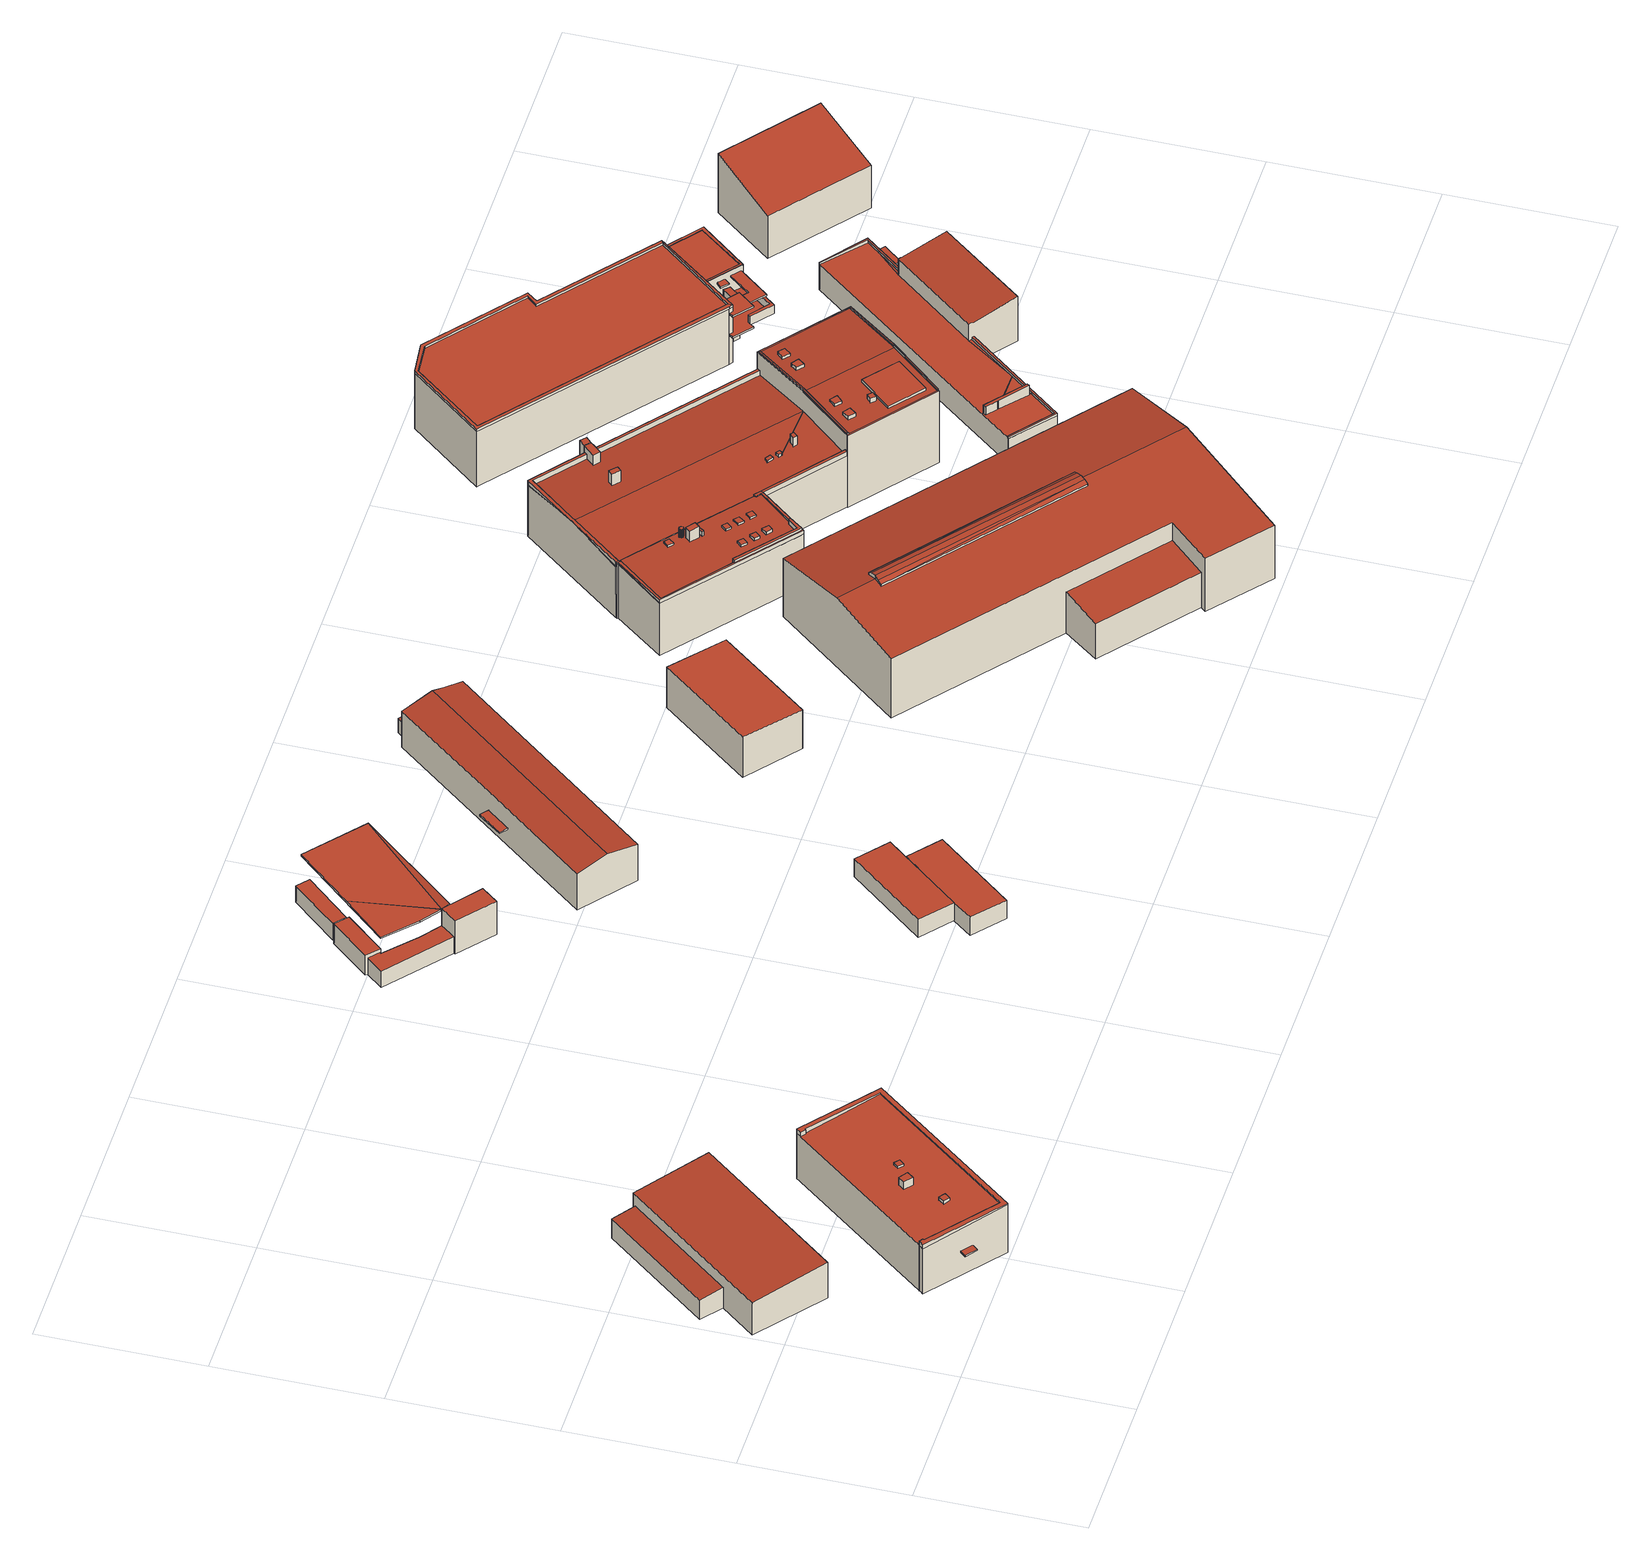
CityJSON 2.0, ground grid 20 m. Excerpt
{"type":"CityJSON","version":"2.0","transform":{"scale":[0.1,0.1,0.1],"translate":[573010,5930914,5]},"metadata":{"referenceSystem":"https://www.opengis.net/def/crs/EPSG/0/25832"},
"CityObjects":{
"building1":{"type":"Building","attributes":{"Grundfläche 2D":"279.227539","Grundhöhe NN":"5.770"},"geometry":[{"type":"Solid","lod":"3","boundaries":[[[[0,1,2,3]],[[4,5,6,7]],[[0,3,8,9]],[[1,0,9,10]],[[2,1,10,11]],[[5,4,12,13]],[[2,11,14,6,5,13,8,3]],[[7,6,14,15]],[[4,7,15,12]],[[12,15,14,11,10,9,8,13]]]],"semantics":{"surfaces":[{"type":"RoofSurface"},{"type":"WallSurface"},{"type":"GroundSurface"}],"values":[[0,0,1,1,1,1,1,1,1,2]]}}]},
"building2":{"type":"Building","attributes":{"Grundfläche 2D":"267.046322","Grundhöhe NN":"5.876"},"children":["building2-1","building2-2","building2-3","building2-4","building2-5"],"geometry":[{"type":"Solid","lod":"3","boundaries":[[[[16,17,18,19,20,21,22,23,24,25,26,27,28,29,30]],[[31,32,33,34,35,36,37,38,39]],[[24,23,37,36]],[[36,35,25,24]],[[26,25,35,34]],[[27,26,34,33]],[[32,28,27,33]],[[40,30,29,28,32,31]],[[40,41,42,17,16,30]],[[42,43,18,17]],[[43,44,19,18]],[[44,45,20,19]],[[45,46,38,22,21,20]],[[23,22,38,37]],[[47,42,41,40,48,49]],[[40,31,50,48]],[[51,52,50,31,39,38,46,45,53,54]],[[55,43,42,47]],[[44,43,55,56]],[[45,44,56,53]],[[49,48,50,52,51,54,53,56,55,47]]]],"semantics":{"surfaces":[{"type":"RoofSurface"},{"type":"WallSurface"},{"type":"GroundSurface"}],"values":[[0,0,1,1,1,1,1,1,1,1,1,1,1,1,1,1,1,1,1,1,2]]}}]},
"building2-1":{"type":"BuildingInstallation","parents":["building2"],"geometry":[{"type":"MultiSurface","lod":"3","boundaries":[[[57,58,59,60]],[[61,62,60,59]],[[57,60,62,63]],[[63,64,58,57]],[[59,58,64,61]]],"semantics":{"surfaces":[{"type":"RoofSurface"},{"type":"WallSurface"}],"values":[0,1,1,1,1]}}]},
"building2-2":{"type":"BuildingInstallation","parents":["building2"],"geometry":[{"type":"MultiSurface","lod":"3","boundaries":[[[65,66,67,68]],[[69,70,68,67]],[[65,68,70,71]],[[71,72,66,65]],[[67,66,72,69]]],"semantics":{"surfaces":[{"type":"RoofSurface"},{"type":"WallSurface"}],"values":[0,1,1,1,1]}}]},
"building2-3":{"type":"BuildingInstallation","parents":["building2"],"geometry":[{"type":"MultiSurface","lod":"3","boundaries":[[[73,74,75,76]],[[77,78,76,75]],[[73,76,78,79]],[[74,73,79,80]],[[80,77,75,74]]],"semantics":{"surfaces":[{"type":"RoofSurface"},{"type":"WallSurface"}],"values":[0,1,1,1,1]}}]},
"building2-4":{"type":"BuildingInstallation","parents":["building2"],"geometry":[{"type":"MultiSurface","lod":"3","boundaries":[[[81,82,83,84]],[[85,86,84,83]],[[86,87,81,84]],[[87,88,82,81]],[[88,85,83,82]],[[88,87,86,85]]],"semantics":{"surfaces":[{"type":"RoofSurface"},{"type":"WallSurface"},{"type":"OuterCeilingSurface"}],"values":[0,1,1,1,1,2]}}]},
"building2-5":{"type":"BuildingInstallation","parents":["building2"],"geometry":[{"type":"MultiSurface","lod":"3","boundaries":[[[89,90,91,92]],[[93,94,91,90]],[[94,95,92,91]],[[95,96,89,92]],[[96,93,90,89]],[[93,96,95,94]]],"semantics":{"surfaces":[{"type":"RoofSurface"},{"type":"WallSurface"},{"type":"OuterCeilingSurface"}],"values":[0,1,1,1,1,2]}}]},
"building3":{"type":"Building","attributes":{"Grundfläche 2D":"62.326095","Grundhöhe NN":"5.604"},"children":["building3-1"],"geometry":[{"type":"Solid","lod":"3","boundaries":[[[[97,98,99,100,101]],[[102,103,104,105]],[[106,107,108,109,110,111,112,113,106,114]],[[115,116,117,118,119]],[[119,110,120,121,115]],[[122,117,116,115,121,123]],[[118,117,122,124]],[[111,110,119,118,124,125]],[[99,98,97,126,127,114,106]],[[128,100,99,106,113,129]],[[101,100,128,130]],[[97,101,130,126]],[[131,132,105,104]],[[132,133,102,105]],[[133,134,103,102]],[[134,131,104,103]],[[112,111,125,135]],[[113,112,135,129]],[[106,114,127,136]],[[107,106,136,137]],[[108,107,137,138]],[[109,108,138,139]],[[110,109,139,120]],[[129,135,125,124,122,123,121,120,139,138,137,136,127,126,130,128]],[[134,133,132,131]]]],"semantics":{"surfaces":[{"type":"RoofSurface"},{"type":"WallSurface"},{"type":"GroundSurface"}],"values":[[0,0,0,0,1,1,1,1,1,1,1,1,1,1,1,1,1,1,1,1,1,1,1,2,2]]}}]},
"building3-1":{"type":"BuildingInstallation","parents":["building3"],"geometry":[{"type":"MultiSurface","lod":"3","boundaries":[[[140,141,142]],[[140,143,144,141]],[[145,141,144]],[[144,146,147,145]],[[140,142,148,149]],[[143,140,149,150]],[[146,144,143,150,151]],[[142,141,145,152,148]],[[147,146,151,153]],[[145,147,153,152]],[[152,153,151,150,149,148]]],"semantics":{"surfaces":[{"type":"RoofSurface"},{"type":"WallSurface"},{"type":"OuterCeilingSurface"}],"values":[0,0,0,0,1,1,1,1,1,1,2]}}]},
"building4":{"type":"Building","attributes":{"Grundfläche 2D":"58.847665","Grundhöhe NN":"6.298"},"geometry":[{"type":"Solid","lod":"3","boundaries":[[[[154,155,156,157]],[[155,154,158,159]],[[156,155,159,160]],[[157,156,160,161]],[[154,157,161,158]],[[159,158,161,160]]]],"semantics":{"surfaces":[{"type":"RoofSurface"},{"type":"WallSurface"},{"type":"GroundSurface"}],"values":[[0,1,1,1,1,2]]}}]},
"building5":{"type":"Building","attributes":{"Grundfläche 2D":"59.352449","Grundhöhe NN":"6.162"},"geometry":[{"type":"Solid","lod":"3","boundaries":[[[[162,163,164,155,165]],[[164,166,167,168,165,155]],[[168,169,162,165]],[[169,170,163,162]],[[170,166,164,163]],[[166,170,169,168,167]]]],"semantics":{"surfaces":[{"type":"RoofSurface"},{"type":"WallSurface"},{"type":"GroundSurface"}],"values":[[0,1,1,1,1,2]]}}]},
"building6":{"type":"Building","attributes":{"Grundfläche 2D":"279.706815","Grundhöhe NN":"5.626"},"children":["building6-1"],"geometry":[{"type":"Solid","lod":"3","boundaries":[[[[171,172,173,174]],[[175,176,177,178,179]],[[175,180,181,182,176]],[[180,175,179,183,184]],[[181,180,184,185]],[[171,186,187,177,176,182,181,185,188,172]],[[179,178,177,187,183]],[[173,172,188,189]],[[174,173,189,190]],[[171,174,190,186]],[[188,185,184,183,187,186,190,189]]]],"semantics":{"surfaces":[{"type":"RoofSurface"},{"type":"WallSurface"},{"type":"GroundSurface"}],"values":[[0,0,0,1,1,1,1,1,1,1,2]]}}]},
"building6-1":{"type":"BuildingInstallation","parents":["building6"],"geometry":[{"type":"MultiSurface","lod":"3","boundaries":[[[191,192,193,194]],[[195,196,194,193]],[[196,197,191,194]],[[197,198,192,191]],[[198,195,193,192]],[[198,197,196,195]]],"semantics":{"surfaces":[{"type":"RoofSurface"},{"type":"WallSurface"},{"type":"OuterCeilingSurface"}],"values":[0,1,1,1,1,2]}}]},
"building7":{"type":"Building","attributes":{"Grundfläche 2D":"113.617597","Grundhöhe NN":"5.784"},"geometry":[{"type":"Solid","lod":"3","boundaries":[[[[199,200,201,202]],[[203,204,202,201]],[[204,205,199,202]],[[205,206,200,199]],[[206,203,201,200]],[[206,205,204,203]]]],"semantics":{"surfaces":[{"type":"RoofSurface"},{"type":"WallSurface"},{"type":"GroundSurface"}],"values":[[0,1,1,1,1,2]]}}]},
"building8":{"type":"Building","attributes":{"Grundfläche 2D":"1097.096784","Grundhöhe NN":"5.902"},"geometry":[{"type":"Solid","lod":"3","boundaries":[[[[207,208,209]],[[210,211,212,207]],[[212,213,208,207]],[[214,215,216,211,210]],[[217,216,215]],[[218,216,217]],[[219,220,221,222,223,224,225,226,227,228,229,230,231,232]],[[219,233,234,227,226,235,236,220]],[[237,238,239,240]],[[209,229,228,227,234,217,215,214,210,207]],[[218,217,234,233]],[[218,233,219,211,216]],[[211,219,232,213,212]],[[230,229,209,208,213,232,231]],[[238,237,241,242]],[[239,238,242,243]],[[240,223,222,221,244,241,237]],[[245,224,223,240,239,243]],[[225,224,245,246]],[[235,226,225,246,247]],[[236,235,247,248]],[[244,221,220,236,248]],[[243,242,241,244,248,247,246,245]]]],"semantics":{"surfaces":[{"type":"RoofSurface"},{"type":"WallSurface"},{"type":"GroundSurface"}],"values":[[0,0,0,0,0,0,0,0,0,1,1,1,1,1,1,1,1,1,1,1,1,1,2]]}}]},
"building9":{"type":"Building","attributes":{"Grundfläche 2D":"885.574985","Grundhöhe NN":"5.730"},"children":["building9-1","building9-2","building9-3","building9-4","building9-5","building9-6","building9-7","building9-8","building9-9","building9-10","building9-11","building9-12","building9-13","building9-14","building9-15","building9-16","building9-17","building9-18","building9-19","building9-20","building9-21","building9-22","building9-23","building9-24","building9-25","building9-26","building9-27"],"geometry":[{"type":"Solid","lod":"3","boundaries":[[[[249,250,251,252]],[[253,254,255,256,257,258,259,260,261,262]],[[261,260,261,263,264,253,262]],[[265,256,257,256,255]],[[258,257,256,265,266,267,268,269,270,271],[272,273,274,275]],[[276,270,269,268,277,278]],[[279,280,281,282,283,284]],[[285,286,285,287]],[[288,289,290,291,292,293,294,295,296]],[[297,298,296,295]],[[289,299,300,290]],[[301,283,282,287,294,293,292,302,303,304],[285,286,285,287]],[[305,301,304]],[[306,307,308,309,310]],[[310,309,311,312,313,314,315,316,317,318,319,306]],[[320,318,317]],[[321,322,323,324]],[[325,326,327,328]],[[273,272,250,249]],[[272,275,251,250]],[[275,274,252,251]],[[249,252,274,273]],[[321,324,329,330]],[[322,321,330,331]],[[323,322,331,332]],[[282,281,333,267,266,265,255,254,253,264,334,335,298,297,295,294,287]],[[267,333,281,280,336,268]],[[268,336,280,279,337,338,278,277]],[[276,278,338,339]],[[270,276,339,340]],[[271,270,340,341]],[[260,259,258,271,341,342]],[[261,260,342,343]],[[263,261,343,344]],[[264,263,344,334]],[[327,299,345,346,328]],[[325,328,346,347]],[[325,347,348,300,326]],[[300,299,327,326]],[[323,332,349,289,288,296,298,335,329,324]],[[299,289,349,345]],[[290,300,348,350]],[[291,290,350,351]],[[302,292,291,351,352]],[[279,284,353,337]],[[307,354,302,352,355,308]],[[309,308,355,356]],[[311,309,356,357]],[[313,312,311,357,358]],[[284,283,359,317,316,315,314,313,358,353]],[[317,359,283,301,320]],[[320,301,305,318]],[[354,307,306,303,302]],[[306,319,318,305,304,303]],[[347,346,345,349,332,331,330,329,335,334,344,343,342,341,340,339,338,337,353,358,357,356,355,352,351,350,348]]]],"semantics":{"surfaces":[{"type":"RoofSurface"},{"type":"WallSurface"},{"type":"GroundSurface"}],"values":[[0,0,0,0,0,0,0,0,0,0,0,0,0,0,0,0,0,0,1,1,1,1,1,1,1,1,1,1,1,1,1,1,1,1,1,1,1,1,1,1,1,1,1,1,1,1,1,1,1,1,1,1,1,1,2]]}}]},
"building9-1":{"type":"BuildingInstallation","parents":["building9"],"geometry":[{"type":"MultiSurface","lod":"3","boundaries":[[[360,361,362,363]],[[363,362,364,365]],[[360,363,365,366]],[[366,367,361,360]],[[367,364,362,361]]],"semantics":{"surfaces":[{"type":"RoofSurface"},{"type":"WallSurface"}],"values":[0,1,1,1,1]}}]},
"building9-2":{"type":"BuildingInstallation","parents":["building9"],"geometry":[{"type":"MultiSurface","lod":"3","boundaries":[[[368,369,370,371]],[[371,370,372,373]],[[368,371,373,374]],[[369,368,374,375]],[[370,369,375,372]]],"semantics":{"surfaces":[{"type":"RoofSurface"},{"type":"WallSurface"}],"values":[0,1,1,1,1]}}]},
"building9-3":{"type":"BuildingInstallation","parents":["building9"],"geometry":[{"type":"MultiSurface","lod":"3","boundaries":[[[376,377,378,379]],[[379,378,380,381]],[[376,379,381,382]],[[377,376,382,383]],[[378,377,383,380]]],"semantics":{"surfaces":[{"type":"RoofSurface"},{"type":"WallSurface"}],"values":[0,1,1,1,1]}}]},
"building9-4":{"type":"BuildingInstallation","parents":["building9"],"geometry":[{"type":"MultiSurface","lod":"3","boundaries":[[[384,385,386,387,388,389,390,391]],[[392,393,384,391,394,395]],[[267,268,388,387]],[[268,396,389,388]],[[391,390,389,396,256]],[[256,262,395,394,391]],[[262,253,392,395]],[[384,393,392,253,254,255,265,266,267,387,386,385]]],"semantics":{"surfaces":[{"type":"RoofSurface"},{"type":"WallSurface"}],"values":[0,0,1,1,1,1,1,1]}}]},
"building9-5":{"type":"BuildingInstallation","parents":["building9"],"geometry":[{"type":"MultiSurface","lod":"3","boundaries":[[[397,398,399,400]],[[400,399,401,402]],[[397,400,402,403]],[[398,397,403,404]],[[399,398,404,401]]],"semantics":{"surfaces":[{"type":"RoofSurface"},{"type":"WallSurface"}],"values":[0,1,1,1,1]}}]},
"building9-6":{"type":"BuildingInstallation","parents":["building9"],"geometry":[{"type":"MultiSurface","lod":"3","boundaries":[[[405,406,407,408,409]],[[298,296,288,289,406,405]],[[407,410,411,295,408]],[[295,297,298,405,409,408]]],"semantics":{"surfaces":[{"type":"RoofSurface"},{"type":"WallSurface"}],"values":[0,1,1,1]}}]},
"building9-7":{"type":"BuildingInstallation","parents":["building9"],"geometry":[{"type":"MultiSurface","lod":"3","boundaries":[[[412,413,414,415]],[[413,412,416,417]],[[414,413,417,418]],[[415,414,418,419]],[[412,415,419,416]]],"semantics":{"surfaces":[{"type":"RoofSurface"},{"type":"WallSurface"}],"values":[0,1,1,1,1]}}]},
"building9-8":{"type":"BuildingInstallation","parents":["building9"],"geometry":[{"type":"MultiSurface","lod":"3","boundaries":[[[420,421,422,423]],[[423,422,424,425]],[[420,423,425,426]],[[421,420,426,427]],[[422,421,427,424]]],"semantics":{"surfaces":[{"type":"RoofSurface"},{"type":"WallSurface"}],"values":[0,1,1,1,1]}}]},
"building9-9":{"type":"BuildingInstallation","parents":["building9"],"geometry":[{"type":"MultiSurface","lod":"3","boundaries":[[[428,429,430,336,333,431]],[[283,284,359]],[[279,430,429,316,284]],[[280,336,430,279]],[[282,431,333,281]],[[281,333,336,280]],[[283,359,317,428,431,282]]],"semantics":{"surfaces":[{"type":"RoofSurface"},{"type":"WallSurface"}],"values":[0,1,1,1,1,1,1]}}]},
"building9-10":{"type":"BuildingInstallation","parents":["building9"],"geometry":[{"type":"MultiSurface","lod":"3","boundaries":[[[432,433,434,435,436,437,438,439,440,441]],[[303,442,293,433,432,441,306]],[[443,436,435,434,433,293,444,445]],[[446,437,436,443]],[[290,291,439,438]],[[440,439,291,292,302,354,307]],[[354,302,303,447]]],"semantics":{"surfaces":[{"type":"RoofSurface"},{"type":"WallSurface"}],"values":[0,1,1,1,1,1,1]}}]},
"building9-11":{"type":"BuildingInstallation","parents":["building9"],"geometry":[{"type":"MultiSurface","lod":"3","boundaries":[[[448,449,450,451,452,453]],[[454,455,449,448]],[[450,449,455,456]],[[456,286,451,450]],[[286,457,452,451]],[[454,448,453,452,457,285]]],"semantics":{"surfaces":[{"type":"RoofSurface"},{"type":"WallSurface"}],"values":[0,1,1,1,1,1]}}]},
"building9-12":{"type":"BuildingInstallation","parents":["building9"],"geometry":[{"type":"MultiSurface","lod":"3","boundaries":[[[458,459,460,461]],[[461,460,462,463]],[[458,461,463,464]],[[459,458,464,465]],[[460,459,465,462]]],"semantics":{"surfaces":[{"type":"RoofSurface"},{"type":"WallSurface"}],"values":[0,1,1,1,1]}}]},
"building9-13":{"type":"BuildingInstallation","parents":["building9"],"geometry":[{"type":"MultiSurface","lod":"3","boundaries":[[[466,467,468,327,326,469]],[[470,471,466,469]],[[410,407,406,289,299,327,468,467,466,471]],[[300,326,327,299]],[[470,469,326,300,290,438,437,446]]],"semantics":{"surfaces":[{"type":"RoofSurface"},{"type":"WallSurface"}],"values":[0,1,1,1,1]}}]},
"building9-14":{"type":"BuildingInstallation","parents":["building9"],"geometry":[{"type":"MultiSurface","lod":"3","boundaries":[[[472,473,474,475]],[[475,474,476,477]],[[472,475,477,478]],[[473,472,478,479]],[[474,473,479,476]]],"semantics":{"surfaces":[{"type":"RoofSurface"},{"type":"WallSurface"}],"values":[0,1,1,1,1]}}]},
"building9-15":{"type":"BuildingInstallation","parents":["building9"],"geometry":[{"type":"MultiSurface","lod":"3","boundaries":[[[480,481,482,483]],[[481,480,484,485]],[[482,481,485,486]],[[486,487,483,482]],[[487,484,480,483]]],"semantics":{"surfaces":[{"type":"RoofSurface"},{"type":"WallSurface"}],"values":[0,1,1,1,1]}}]},
"building9-16":{"type":"BuildingInstallation","parents":["building9"],"geometry":[{"type":"MultiSurface","lod":"3","boundaries":[[[488,489,490,491,492,493,494,495,496,497,498,499,500,501,502,503,504,505,506]],[[507,508,488,506]],[[508,509,489,488]],[[509,510,490,489]],[[510,511,491,490]],[[511,512,492,491]],[[512,513,493,492]],[[513,514,494,493]],[[514,515,495,494]],[[515,516,496,495]],[[516,517,497,496]],[[517,518,498,497]],[[518,519,499,498]],[[519,520,500,499]],[[520,521,501,500]],[[521,522,502,501]],[[522,523,503,502]],[[523,524,504,503]],[[524,525,505,504]],[[525,507,506,505]]],"semantics":{"surfaces":[{"type":"RoofSurface"},{"type":"WallSurface"}],"values":[0,1,1,1,1,1,1,1,1,1,1,1,1,1,1,1,1,1,1,1]}}]},
"building9-17":{"type":"BuildingInstallation","parents":["building9"],"geometry":[{"type":"MultiSurface","lod":"3","boundaries":[[[526,527,528,529,530,531,532,533,534,535,441,440,536,537,538,539,429,428,540,541,542,543]],[[544,306,441,535]],[[307,308,536,440]],[[308,309,537,536]],[[309,311,538,537]],[[311,312,313,539,538]],[[313,314,315,316,429,539]],[[540,428,317,320]],[[320,318,545,542,541,540]],[[545,546,543,542]],[[526,543,546,547]],[[532,531,548,549]],[[533,532,549,550]],[[550,310,534,533]],[[310,544,535,534]]],"semantics":{"surfaces":[{"type":"RoofSurface"},{"type":"WallSurface"}],"values":[0,1,1,1,1,1,1,1,1,1,1,1,1,1,1]}}]},
"building9-18":{"type":"BuildingInstallation","parents":["building9"],"geometry":[{"type":"MultiSurface","lod":"3","boundaries":[[[551,552,553,554]],[[554,553,555,556]],[[551,554,556,557]],[[552,551,557,558]],[[553,552,558,555]]],"semantics":{"surfaces":[{"type":"RoofSurface"},{"type":"WallSurface"}],"values":[0,1,1,1,1]}}]},
"building9-19":{"type":"BuildingInstallation","parents":["building9"],"geometry":[{"type":"MultiSurface","lod":"3","boundaries":[[[559,560,561,562]],[[562,561,563,564]],[[564,565,559,562]],[[565,566,560,559]],[[561,560,566,563]]],"semantics":{"surfaces":[{"type":"RoofSurface"},{"type":"WallSurface"}],"values":[0,1,1,1,1]}}]},
"building9-20":{"type":"BuildingInstallation","parents":["building9"],"geometry":[{"type":"MultiSurface","lod":"3","boundaries":[[[567,568,569,570,571,572]],[[573,569,568,567,574,575]],[[570,569,573,576]],[[571,570,576,577]],[[572,571,577,578]],[[567,572,578,574]]],"semantics":{"surfaces":[{"type":"RoofSurface"},{"type":"WallSurface"}],"values":[0,1,1,1,1,1]}}]},
"building9-21":{"type":"BuildingInstallation","parents":["building9"],"geometry":[{"type":"MultiSurface","lod":"3","boundaries":[[[579,580,581,582]],[[583,584,582,581]],[[579,582,584,585]],[[585,586,580,579]],[[581,580,586,583]]],"semantics":{"surfaces":[{"type":"RoofSurface"},{"type":"WallSurface"}],"values":[0,1,1,1,1]}}]},
"building9-22":{"type":"BuildingInstallation","parents":["building9"],"geometry":[{"type":"MultiSurface","lod":"3","boundaries":[[[587,588,589,590]],[[591,592,587,590]],[[590,589,593,591]],[[592,594,588,587]],[[589,588,594,593]]],"semantics":{"surfaces":[{"type":"RoofSurface"},{"type":"WallSurface"}],"values":[0,1,1,1,1]}}]},
"building9-23":{"type":"BuildingInstallation","parents":["building9"],"geometry":[{"type":"MultiSurface","lod":"3","boundaries":[[[595,596,597,598]],[[598,597,599,600]],[[595,598,600,601]],[[596,595,601,602]],[[597,596,602,599]]],"semantics":{"surfaces":[{"type":"RoofSurface"},{"type":"WallSurface"}],"values":[0,1,1,1,1]}}]},
"building9-24":{"type":"BuildingInstallation","parents":["building9"],"geometry":[{"type":"MultiSurface","lod":"3","boundaries":[[[603,604,605,606,607,608,609,610,611]],[[527,526,547,612,607,606,605]],[[608,607,612,613]],[[609,608,613,614]],[[548,531,530,611,610,609,614]],[[530,529,528,604,603,611]],[[528,527,605,604]]],"semantics":{"surfaces":[{"type":"RoofSurface"},{"type":"WallSurface"}],"values":[0,1,1,1,1,1,1]}}]},
"building9-25":{"type":"BuildingInstallation","parents":["building9"],"geometry":[{"type":"MultiSurface","lod":"3","boundaries":[[[615,616,617,618]],[[618,617,619,620]],[[615,618,620,621]],[[616,615,621,622]],[[617,616,622,619]]],"semantics":{"surfaces":[{"type":"RoofSurface"},{"type":"WallSurface"}],"values":[0,1,1,1,1]}}]},
"building9-26":{"type":"BuildingInstallation","parents":["building9"],"geometry":[{"type":"MultiSurface","lod":"3","boundaries":[[[623,624,625,626]],[[626,625,627,628]],[[623,626,628,629]],[[624,623,629,630]],[[625,624,630,627]]],"semantics":{"surfaces":[{"type":"RoofSurface"},{"type":"WallSurface"}],"values":[0,1,1,1,1]}}]},
"building9-27":{"type":"BuildingInstallation","parents":["building9"],"geometry":[{"type":"MultiSurface","lod":"3","boundaries":[[[631,632,633,634]],[[633,635,636,637,638,634]],[[636,639,637]],[[260,261,632,631]],[[633,632,261,640]],[[636,635,633,640,257,269]],[[271,637,639,636,269,270]],[[638,637,271,258,259,260,631,634]]],"semantics":{"surfaces":[{"type":"RoofSurface"},{"type":"WallSurface"}],"values":[0,0,0,1,1,1,1,1]}}]},
"building10":{"type":"Building","attributes":{"Grundfläche 2D":"528.430141","Grundhöhe NN":"5.699"},"children":["building10-1","building10-2","building10-3","building10-4","building10-5","building10-6","building10-7"],"geometry":[{"type":"MultiSurface","lod":"3","boundaries":[[[641,642,643,644,645,646,647,648,649,650,651,652,653,654,655,656]],[[657,658,659,660,661,662,663]],[[664,665,666,667,668,669,670,671,672,673,674]],[[675,676,677,678]],[[679,680,681,682,683]],[[649,648,664,674]],[[674,673,650,649]],[[651,650,673,672]],[[652,651,672,671]],[[671,670,653,652]],[[670,669,654,653]],[[668,684,656,655]],[[684,685,641,656]],[[685,686,642,641]],[[686,687,643,642]],[[687,688,644,643]],[[688,689,690,646,645,644]],[[690,665,647,646]],[[691,692,693,694,695,661,660,659,696,697]],[[661,695,694,693,698,662]],[[663,662,698,699]],[[700,701,702,691,697,696,659,658,657,663,699,703,668,667,666,665,704,705]],[[676,684,668,703,706,677]],[[684,676,675,685]],[[685,675,707,708,686]],[[687,686,708,709]],[[688,687,709,710]],[[700,705,704,665,690,711,712,713,714,715,702,701]],[[715,690,689,688,710,716]],[[712,711,690,715,714,713]],[[678,677,706,717]],[[675,678,717,707]],[[718,719,720,721,682,681,722,723]],[[722,681,680,724,725,726,718,723]],[[720,719,682,721]],[[727,728,683,682,719,729]],[[729,730,731,732,679,683,728,727]],[[724,680,679,732,731,730,726,725]],[[703,699,698,693,692,691,702,715,716,710,709,708,707,717,706]],[[729,719,718,726,730]]],"semantics":{"surfaces":[{"type":"RoofSurface"},{"type":"WallSurface"},{"type":"GroundSurface"}],"values":[0,0,0,0,0,1,1,1,1,1,1,1,1,1,1,1,1,1,1,1,1,1,1,1,1,1,1,1,1,1,1,1,1,1,1,1,1,1,2,2]}}]},
"building10-1":{"type":"BuildingInstallation","parents":["building10"],"geometry":[{"type":"MultiSurface","lod":"3","boundaries":[[[733,734,735,736,737,738,739,740,741]],[[659,660,661,738,737,736]],[[661,662,739,738]],[[662,663,740,739]],[[663,657,741,740]],[[657,742,733,741]],[[742,743,734,733]],[[743,658,735,734]],[[658,659,736,735]]],"semantics":{"surfaces":[{"type":"RoofSurface"},{"type":"WallSurface"}],"values":[0,1,1,1,1,1,1,1,1]}}]},
"building10-2":{"type":"BuildingInstallation","parents":["building10"],"geometry":[{"type":"MultiSurface","lod":"3","boundaries":[[[647,744,745,655,654,648]],[[665,666,667,668,655,745,744,647]],[[669,664,648,654]]],"semantics":{"surfaces":[{"type":"RoofSurface"},{"type":"WallSurface"}],"values":[0,1,1]}}]},
"building10-3":{"type":"BuildingInstallation","parents":["building10"],"geometry":[{"type":"MultiSurface","lod":"3","boundaries":[[[746,747,748,749,750,751,752,695]],[[753,754,749]],[[749,754,755,750]],[[750,755,756,751]],[[751,756,757,752]],[[694,695,752,757]],[[758,759,746,695,694]],[[747,746,759,760]],[[748,747,760,761]],[[761,753,749,748]],[[755,754,762,763,758,694,757,756]]],"semantics":{"surfaces":[{"type":"RoofSurface"},{"type":"WallSurface"},{"type":"OuterCeilingSurface"}],"values":[0,1,1,1,1,1,1,1,1,1,2]}}]},
"building10-4":{"type":"BuildingInstallation","parents":["building10"],"geometry":[{"type":"MultiSurface","lod":"3","boundaries":[[[764,765,766,767,768,704,711,769]],[[768,770,705,704]],[[704,705,712,711]],[[769,711,712,771]],[[764,769,771,772]],[[773,774,767,766,765,764,772,775]],[[768,767,774,770]],[[773,775,772,771,712,705,770,774]]],"semantics":{"surfaces":[{"type":"RoofSurface"},{"type":"WallSurface"},{"type":"OuterCeilingSurface"}],"values":[0,1,1,1,1,1,1,2]}}]},
"building10-5":{"type":"BuildingInstallation","parents":["building10"],"geometry":[{"type":"MultiSurface","lod":"3","boundaries":[[[696,700,713,776,777,753,761,760,759],[728,721,722,724,732]],[[700,701,714,713]],[[700,696,697,701]],[[776,713,714,778]],[[777,776,778,779]],[[753,777,779,754]],[[759,758,697,696]],[[763,762,754,779,778,714,701,697,758],[727,731,725,723,720]]],"semantics":{"surfaces":[{"type":"RoofSurface"},{"type":"WallSurface"},{"type":"OuterCeilingSurface"}],"values":[0,1,1,1,1,1,1,2]}}]},
"building10-6":{"type":"BuildingInstallation","parents":["building10"],"geometry":[{"type":"MultiSurface","lod":"3","boundaries":[[[780,781,782,783,784,785]],[[781,786,787,782]],[[783,782,787,788]],[[784,783,788,789]],[[785,784,789,790]],[[780,785,790,791]],[[781,780,791,786]],[[791,790,789,788,787,786]]],"semantics":{"surfaces":[{"type":"RoofSurface"},{"type":"WallSurface"},{"type":"OuterCeilingSurface"}],"values":[0,1,1,1,1,1,1,2]}}]},
"building10-7":{"type":"BuildingInstallation","parents":["building10"],"geometry":[{"type":"MultiSurface","lod":"3","boundaries":[[[792,793,794,795]],[[792,796,797,793]],[[794,793,797,798]],[[795,794,798,799]],[[792,795,799,796]],[[797,796,799,798]]],"semantics":{"surfaces":[{"type":"RoofSurface"},{"type":"WallSurface"},{"type":"OuterCeilingSurface"}],"values":[0,1,1,1,1,2]}}]},
"building11":{"type":"Building","attributes":{"Grundfläche 2D":"312.568761","Grundhöhe NN":"5.764"},"children":["building11-1","building11-2","building11-3"],"geometry":[{"type":"Solid","lod":"3","boundaries":[[[[800,801,802]],[[803,804,805,806,807,808,809,810,811,812,813,802],[800,802,801]],[[814,815,803,802,813]],[[816,817,806,805,804]],[[818,819,820,821,822,823,824,825]],[[808,807,826,827]],[[810,809,808,827,828]],[[811,810,828,829]],[[812,811,829,830]],[[814,813,812,830,831]],[[806,817,832,833]],[[807,806,833,826]],[[804,825,824,823,822,834,832,817,816]],[[825,804,803,818]],[[814,831,835,821,820,819,818,803,815]],[[822,821,835,834]],[[830,829,828,827,826,833,832,834,835,831]]]],"semantics":{"surfaces":[{"type":"RoofSurface"},{"type":"WallSurface"},{"type":"GroundSurface"}],"values":[[0,0,0,0,0,1,1,1,1,1,1,1,1,1,1,1,2]]}}]},
"building11-1":{"type":"BuildingInstallation","parents":["building11"],"geometry":[{"type":"MultiSurface","lod":"3","boundaries":[[[836,837,838,839,840,841,842]],[[811,812,839,838]],[[812,813,814,840,839]],[[814,815,841,840]],[[843,842,841,815,802]],[[836,842,843,844]],[[844,810,837,836]],[[810,811,838,837]]],"semantics":{"surfaces":[{"type":"RoofSurface"},{"type":"WallSurface"}],"values":[0,1,1,1,1,1,1,1]}}]},
"building11-2":{"type":"BuildingInstallation","parents":["building11"],"geometry":[{"type":"MultiSurface","lod":"3","boundaries":[[[845,846,847,848,849,850,851]],[[817,806,849,848]],[[806,807,850,849]],[[807,808,851,850]],[[808,852,845,851]],[[852,805,846,845]],[[805,816,847,846]],[[847,816,817,848]]],"semantics":{"surfaces":[{"type":"RoofSurface"},{"type":"WallSurface"}],"values":[0,1,1,1,1,1,1,1]}}]},
"building11-3":{"type":"BuildingInstallation","parents":["building11"],"geometry":[{"type":"MultiSurface","lod":"3","boundaries":[[[853,854,855,856,857,858]],[[859,860,855,854]],[[860,861,856,855]],[[856,861,862,857]],[[862,800,858,857]],[[800,801,853,858]],[[801,859,854,853]]],"semantics":{"surfaces":[{"type":"RoofSurface"},{"type":"WallSurface"}],"values":[0,1,1,1,1,1,1]}}]},
"building12":{"type":"Building","attributes":{"Grundfläche 2D":"4.254612","Grundhöhe NN":"5.764"},"geometry":[{"type":"Solid","lod":"3","boundaries":[[[[863,864,865,866]],[[867,868,866,865]],[[868,869,863,866]],[[869,870,864,863]],[[870,867,865,864]],[[870,869,868,867]]]],"semantics":{"surfaces":[{"type":"RoofSurface"},{"type":"WallSurface"},{"type":"GroundSurface"}],"values":[[0,1,1,1,1,2]]}}]},
"building13":{"type":"Building","attributes":{"Grundfläche 2D":"129.537369","Grundhöhe NN":"5.419"},"geometry":[{"type":"Solid","lod":"3","boundaries":[[[[871,872,873,874]],[[875,876,874,873]],[[876,877,871,874]],[[877,878,872,871]],[[878,875,873,872]],[[878,877,876,875]]]],"semantics":{"surfaces":[{"type":"RoofSurface"},{"type":"WallSurface"},{"type":"GroundSurface"}],"values":[[0,1,1,1,1,2]]}}]}
},
"vertices":[
[115,428,36],[12,300,36],[37,280,38],[140,408,38],[222,347,60],[142,411,55],[3,238,55],[83,174,60],[140,408,8],[115,428,8],[12,300,8],[37,280,8],[222,347,8],[142,411,8],[3,238,8],[83,174,8],
[119,79,82],[115,75,82],[205,3,82],[350,186,82],[261,258,82],[257,253,82],[257,252,82],[262,248,82],[263,249,82],[342,185,82],[204,11,82],[123,76,82],[124,77,82],[120,80,82],[119,80,82],[120,80,76],[124,77,76],[123,76,76],[204,11,80],[342,185,80],[263,249,76],[262,248,76],[257,252,76],[256,252,76],[119,80,76],[119,79,76],[115,75,76],[205,3,80],[350,186,80],[261,258,76],[257,253,76],[115,75,9],[119,80,9],[119,79,9],[120,80,9],[257,252,9],[256,252,9],[261,258,9],[257,253,9],[205,3,9],[350,186,9],
[211,112,89],[217,120,89],[207,127,89],[201,120,89],[207,127,78],[201,120,78],[211,112,78],[217,120,78],
[196,66,83],[201,73,83],[194,78,83],[189,71,83],[194,78,78],[189,71,78],[196,66,79],[201,73,79],
[238,130,81],[243,136,81],[237,141,81],[232,135,81],[237,141,78],[232,135,78],[238,130,78],[243,136,78],
[149,36,46],[162,26,46],[168,33,46],[155,43,46],[168,33,44],[155,43,44],[149,36,44],[162,26,44],
[301,237,46],[295,230,46],[317,212,46],[323,220,46],[295,230,44],[317,212,44],[323,220,44],[301,237,44],
[577,701,55],[534,735,55],[534,736,55],[518,716,55],[561,681,55],[505,852,30],[519,840,30],[568,895,30],[554,907,30],[534,736,30],[533,736,30],[509,754,30],[472,788,30],[474,789,30],[461,800,30],[444,780,30],[519,718,30],[534,735,30],[515,836,35],[501,848,35],[500,849,35],[459,802,35],[474,789,35],[474,789,6],[515,836,6],[500,849,6],[501,848,6],[459,802,6],[461,800,6],[577,701,6],[534,735,6],[518,716,6],[519,718,6],[561,681,6],[568,895,6],[554,907,6],[505,852,6],[519,840,6],[444,780,6],[534,736,6],[533,736,6],[509,754,6],[472,788,6],
[647,850,55],[534,736,54],[543,729,55],[579,908,54],[519,840,54],[533,736,54],[472,788,54],[509,754,54],[543,729,52],[647,850,52],[579,908,52],[472,788,52],[533,736,52],[509,754,52],
[671,232,39],[708,201,39],[785,295,39],[748,326,39],[671,232,13],[708,201,13],[785,295,13],[748,326,13],
[727,147,39],[804,241,39],[767,272,39],[690,178,39],[767,272,12],[708,201,12],[690,178,12],[727,147,12],[804,241,12],
[836,855,27],[873,826,27],[886,843,27],[850,872,27],[655,581,67],[861,836,67],[828,862,59],[727,735,59],[623,606,59],[687,555,59],[893,810,59],[873,826,64],[623,606,6],[687,555,6],[893,810,6],[836,855,6],[828,862,6],[873,826,6],[886,843,6],[850,872,6],
[717,743,32],[695,714,32],[704,707,32],[727,735,32],[704,707,30],[727,735,30],[717,743,30],[695,714,30],
[965,598,68],[877,488,68],[940,437,65],[1028,548,65],[940,437,8],[1028,548,8],[965,598,8],[877,488,8],
[1330,223,116],[1126,380,113],[1327,219,113],[1334,228,117],[1117,403,117],[1112,398,116],[1109,394,113],[1334,229,117],[1338,234,116],[1121,408,116],[1342,238,113],[1124,412,113],[1117,403,112],[1076,435,112],[1012,356,97],[1197,208,96],[1309,118,96],[1271,70,87],[1343,11,87],[1446,139,112],[1334,229,112],[1334,228,111],[1327,219,110],[1318,226,110],[1126,380,110],[1109,394,110],[1124,412,110],[1342,238,110],[1509,218,95],[1141,514,95],[1197,208,69],[1164,165,61],[1276,76,61],[1309,118,69],[1197,208,9],[1164,165,9],[1276,76,9],[1012,356,9],[1271,70,9],[1343,11,9],[1509,218,9],[1141,514,9],
[1419,501,119],[1387,462,117],[1427,430,117],[1459,469,119],[1438,623,113],[1436,621,113],[1386,558,117],[1387,557,117],[1481,481,117],[1482,480,117],[1483,481,117],[1535,545,113],[1534,546,113],[1439,622,113],[1535,547,113],[1439,625,113],[1385,558,117],[1336,497,113],[1335,495,113],[1335,494,113],[1430,418,113],[1430,417,113],[1431,417,113],[1387,462,114],[1419,501,116],[1459,469,116],[1427,430,113],[1430,416,113],[1334,494,113],[1333,493,113],[1334,494,82],[1335,494,82],[1335,495,82],[1336,497,82],[1247,568,82],[1245,565,82],[1314,563,85],[1312,563,85],[1385,558,88],[1307,730,82],[1263,765,82],[1256,771,82],[1196,819,82],[1145,755,88],[1148,753,88],[1386,558,88],[1436,621,82],[1340,703,82],[1438,623,82],[1438,624,82],[1264,766,82],[1258,772,82],[1239,574,82],[1093,691,82],[1096,689,82],[1157,640,82],[1238,573,82],[1096,689,88],[1093,691,88],[1092,689,87],[1093,688,87],[1095,686,87],[1046,628,84],[1193,509,84],[1197,506,84],[1200,510,84],[1211,523,85],[1245,565,87],[1247,568,88],[1238,573,88],[1141,653,88],[1239,574,88],[1351,717,35],[1318,744,35],[1307,730,35],[1340,703,35],[1264,779,98],[1258,772,98],[1264,766,98],[1271,773,98],[1340,703,7],[1351,717,7],[1318,744,7],[1307,730,7],[1335,495,89],[1439,625,7],[1438,624,7],[1335,494,89],[1334,494,7],[1333,493,7],[1430,416,7],[1430,417,7],[1431,417,7],[1535,545,7],[1534,546,7],[1535,547,7],[1264,766,7],[1271,773,7],[1264,779,7],[1258,772,7],[1263,765,7],[1256,771,7],[1196,819,7],[1093,691,7],[1245,565,7],[1093,691,87],[1092,689,7],[1093,688,7],[1046,628,7],[1197,506,7],[1247,568,84],
[1440,602,118],[1433,595,118],[1441,588,118],[1447,596,118],[1441,588,114],[1447,596,114],[1440,602,114],[1433,595,114],
[1365,493,119],[1371,501,119],[1363,507,119],[1357,499,119],[1363,507,114],[1357,499,114],[1365,493,114],[1371,501,114],
[1380,513,119],[1387,520,119],[1379,526,119],[1373,519,119],[1379,526,116],[1373,519,115],[1380,513,115],[1387,520,116],
[1386,558,120],[1385,558,120],[1336,497,115],[1335,495,115],[1335,494,115],[1336,493,115],[1338,496,115],[1387,557,120],[1438,623,115],[1436,621,115],[1438,620,115],[1439,622,115],[1336,493,113],
[1395,478,121],[1400,483,121],[1395,488,121],[1390,483,121],[1395,488,115],[1390,483,114],[1395,478,114],[1400,483,115],
[1438,624,89],[1263,765,89],[1261,762,89],[1436,621,89],[1438,623,89],[1261,762,82],[1342,697,82],
[1304,570,88],[1307,574,88],[1301,578,88],[1297,575,88],[1304,570,85],[1307,574,85],[1301,578,85],[1297,575,85],
[1334,551,98],[1339,556,98],[1335,559,98],[1330,554,98],[1335,559,86],[1330,554,85],[1334,551,85],[1339,556,86],
[1247,568,89],[1245,565,89],[1334,494,89],[1336,497,89],
[1147,752,89],[1148,753,89],[1149,755,89],[1150,756,89],[1197,814,89],[1254,768,89],[1256,771,89],[1196,819,89],[1093,691,89],[1096,689,89],[1147,752,88],[1197,814,82],[1149,755,88],[1150,756,88],[1254,768,82],[1094,691,82],
[1316,566,89],[1312,569,89],[1309,565,89],[1312,563,89],[1313,562,89],[1314,563,89],[1316,566,85],[1312,569,85],[1309,565,85],[1313,562,85],
[1224,721,103],[1228,726,103],[1220,734,103],[1215,729,103],[1220,734,86],[1215,729,86],[1224,721,86],[1228,726,86],
[1252,752,98],[1261,762,98],[1263,765,98],[1245,758,98],[1245,758,83],[1252,752,83],
[1195,573,89],[1200,580,89],[1194,585,89],[1189,578,89],[1194,585,87],[1189,578,86],[1195,573,86],[1200,580,87],
[1153,628,103],[1148,622,103],[1158,614,103],[1163,620,103],[1153,628,87],[1148,622,87],[1158,614,87],[1163,620,87],
[1157,632,99],[1157,633,99],[1157,634,99],[1157,635,99],[1156,635,99],[1156,636,99],[1155,636,99],[1154,636,99],[1153,636,99],[1153,635,99],[1152,635,99],[1152,634,99],[1152,633,99],[1152,632,99],[1153,632,99],[1153,631,99],[1154,631,99],[1155,631,99],[1156,631,99],[1156,631,87],[1157,632,87],[1157,633,87],[1157,634,87],[1157,635,87],[1156,635,87],[1156,636,87],[1155,636,87],[1154,636,87],[1153,636,87],[1153,635,87],[1152,635,87],[1152,634,87],[1152,633,87],[1152,632,87],[1153,632,87],[1153,631,87],[1154,631,87],[1155,631,87],
[1209,525,89],[1209,524,89],[1197,508,89],[1194,510,89],[1127,565,89],[1127,566,89],[1049,628,89],[1096,686,89],[1095,686,89],[1095,687,89],[1092,689,89],[1093,688,89],[1046,628,89],[1197,506,89],[1239,574,89],[1238,573,89],[1237,571,89],[1243,567,89],[1095,687,87],[1237,571,87],[1243,567,87],[1209,525,85],[1127,566,84],[1049,628,84],[1096,686,87],
[1190,540,89],[1195,545,89],[1188,551,89],[1183,545,89],[1188,551,85],[1183,545,85],[1190,540,85],[1195,545,85],
[1208,563,89],[1213,569,89],[1207,574,89],[1202,568,89],[1207,574,87],[1202,568,86],[1208,563,86],[1213,569,87],
[1162,610,94],[1163,611,94],[1167,617,94],[1168,617,94],[1165,618,94],[1160,611,94],[1167,617,87],[1162,610,87],[1163,611,87],[1168,617,87],[1165,618,87],[1160,611,87],
[1139,638,90],[1144,644,90],[1138,649,90],[1133,643,90],[1138,649,87],[1133,643,87],[1139,638,87],[1144,644,87],
[1163,561,88],[1168,567,88],[1162,572,88],[1157,566,88],[1157,566,85],[1163,561,85],[1162,572,85],[1168,567,85],
[1176,550,89],[1181,556,89],[1175,561,89],[1170,555,89],[1175,561,85],[1170,555,85],[1176,550,85],[1181,556,85],
[1194,510,92],[1197,508,92],[1209,524,92],[1209,525,92],[1207,526,92],[1196,513,92],[1129,568,92],[1127,566,92],[1127,565,92],[1207,526,85],[1196,513,84],[1129,568,84],
[1182,584,89],[1187,590,89],[1181,595,89],[1176,589,89],[1181,595,87],[1176,589,86],[1182,584,86],[1187,590,87],
[1424,582,120],[1418,575,120],[1426,568,120],[1432,576,120],[1426,568,116],[1432,576,115],[1424,582,115],[1418,575,116],
[1535,545,115],[1534,546,115],[1482,482,120],[1483,481,120],[1481,481,120],[1430,418,115],[1431,417,115],[1482,480,120],[1430,417,115],[1482,482,117],
[1488,899,92],[1375,990,92],[1332,985,92],[1258,894,92],[1262,891,92],[1524,680,92],[1528,677,92],[1528,683,92],[1264,895,92],[1333,981,92],[1374,985,92],[1483,898,92],[1472,885,92],[1605,778,92],[1609,780,92],[1478,886,92],[1606,776,83],[1563,722,83],[1562,720,83],[1602,687,83],[1603,686,83],[1651,744,83],[1608,778,83],[1528,683,89],[1528,677,89],[1562,720,89],[1606,776,89],[1609,780,89],[1605,778,89],[1472,885,89],[1483,898,89],[1374,985,89],[1333,981,89],[1264,895,89],[1488,899,43],[1478,886,43],[1518,853,43],[1528,866,43],[1568,680,70],[1579,694,70],[1578,695,70],[1573,700,70],[1561,685,70],[1478,886,89],[1488,899,89],[1375,990,89],[1332,985,89],[1258,894,89],[1262,891,89],[1524,680,89],[1562,720,7],[1602,687,7],[1603,686,7],[1603,686,50],[1603,686,63],[1562,720,52],[1562,720,50],[1651,744,7],[1608,778,7],[1528,677,52],[1528,677,50],[1528,677,7],[1609,780,7],[1528,677,83],[1528,677,81],[1518,853,7],[1488,899,7],[1375,990,7],[1332,985,7],[1258,894,7],[1524,680,83],[1524,680,81],[1524,680,52],[1524,680,50],[1524,680,7],[1262,891,7],[1528,866,7],[1578,695,7],[1573,700,7],[1573,700,50],[1573,700,52],[1578,695,52],[1578,695,50],[1579,694,52],[1579,694,50],[1579,694,7],[1561,685,50],[1561,685,52],[1561,685,7],[1568,680,7],[1568,680,50],[1568,680,52],
[1646,744,84],[1603,690,84],[1563,722,84],[1562,720,84],[1602,687,84],[1603,686,84],[1651,744,84],[1608,778,84],[1606,776,84],[1646,744,83],[1603,690,83],
[1562,720,92],[1606,776,92],
[1602,687,63],[1571,647,63],[1548,665,63],[1546,662,63],[1571,642,63],[1617,698,63],[1615,700,63],[1546,662,52],[1546,662,50],[1571,642,50],[1617,698,50],[1615,700,50],[1602,687,50],[1602,687,52],[1571,647,52],[1548,665,52],[1548,665,50],[1571,647,50],
[1542,657,83],[1548,665,83],[1550,667,83],[1559,678,83],[1540,693,83],[1520,675,83],[1540,693,81],[1520,675,81],[1542,657,81],[1550,667,81],[1559,678,81],[1548,665,81],
[1520,675,52],[1542,657,52],[1520,675,50],[1542,657,50],
[1570,650,77],[1601,688,77],[1590,697,77],[1568,670,77],[1559,678,77],[1550,667,77],[1601,688,75],[1590,697,75],[1568,670,75],[1559,678,75],[1550,667,75],[1570,650,75],
[1584,702,76],[1576,708,76],[1570,702,76],[1578,695,76],[1584,702,74],[1576,708,74],[1570,702,74],[1578,695,74],
[1489,366,46],[1490,365,46],[1547,365,44],[1591,426,44],[1674,529,44],[1703,559,44],[1719,576,44],[1667,617,46],[1666,616,46],[1475,377,46],[1448,343,46],[1446,342,46],[1498,300,44],[1527,336,44],[1596,422,44],[1594,424,44],[1677,527,44],[1678,525,44],[1591,426,68],[1594,424,68],[1596,422,68],[1643,385,74],[1725,488,74],[1678,525,68],[1677,527,68],[1674,529,68],[1667,617,8],[1666,616,8],[1448,343,8],[1446,342,8],[1498,300,8],[1596,422,8],[1678,525,8],[1719,576,8],[1725,488,8],[1643,385,8],
[1498,303,48],[1448,343,48],[1446,342,48],[1498,300,48],[1596,422,48],[1594,424,48],[1525,337,48],[1525,337,44],[1498,303,44],
[1716,575,48],[1703,559,48],[1677,527,48],[1678,525,48],[1719,576,48],[1667,617,48],[1666,616,48],[1716,575,44],
[1490,365,58],[1523,339,58],[1525,342,58],[1479,379,58],[1477,376,58],[1489,366,58],[1523,339,44],[1525,342,44],[1479,379,46],[1477,376,46],
[1717,568,31],[1699,545,31],[1710,536,31],[1729,559,31],[1710,536,8],[1729,559,8],[1717,568,8],[1699,545,8],
[1814,598,67],[1872,671,91],[1763,758,91],[1705,686,67],[1763,758,4],[1705,686,4],[1814,598,4],[1872,671,4]
]}
